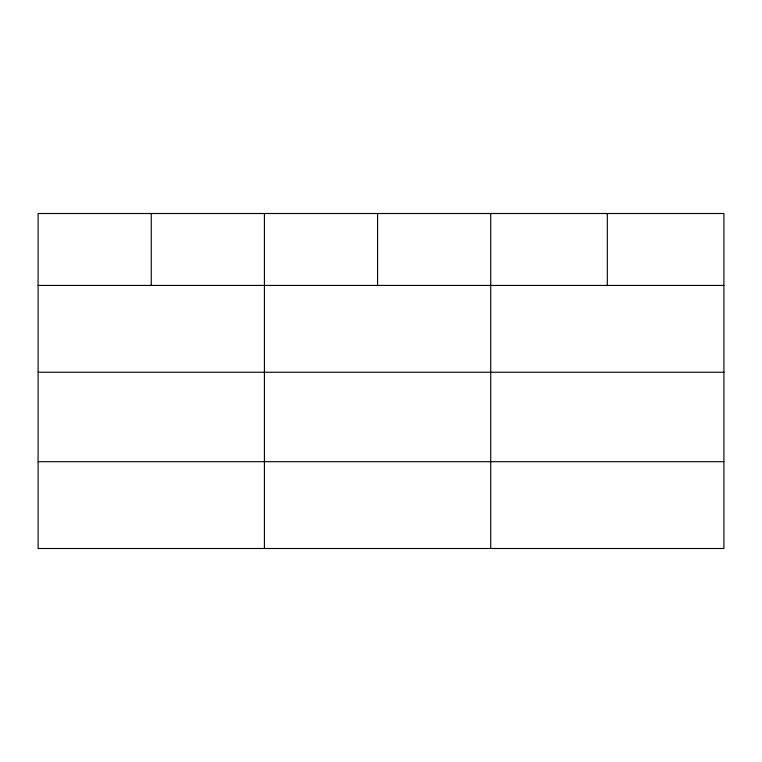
<?xml version="1.0" encoding="UTF-8"?>
<svg xmlns="http://www.w3.org/2000/svg" width="762" height="762" viewBox="0 0 762 762"><rect width="100%" height="100%" fill="white"/><g stroke="black" fill="none" stroke-linecap="round" stroke-linejoin="round"><path stroke-width="1.14" d="M723.9 372.247L723.9 213.503L38.1 213.503L38.1 548.497L723.9 548.497L723.9 372.247L38.1 372.247M38.1 285.436L723.9 285.436M38.1 461.686L723.9 461.686M607.314 213.503L607.314 285.436M490.728 213.503L490.728 548.497M377.571 213.503L377.571 285.436M264.414 213.503L264.414 548.497M151.257 213.503L151.257 285.436"/></g></svg>
